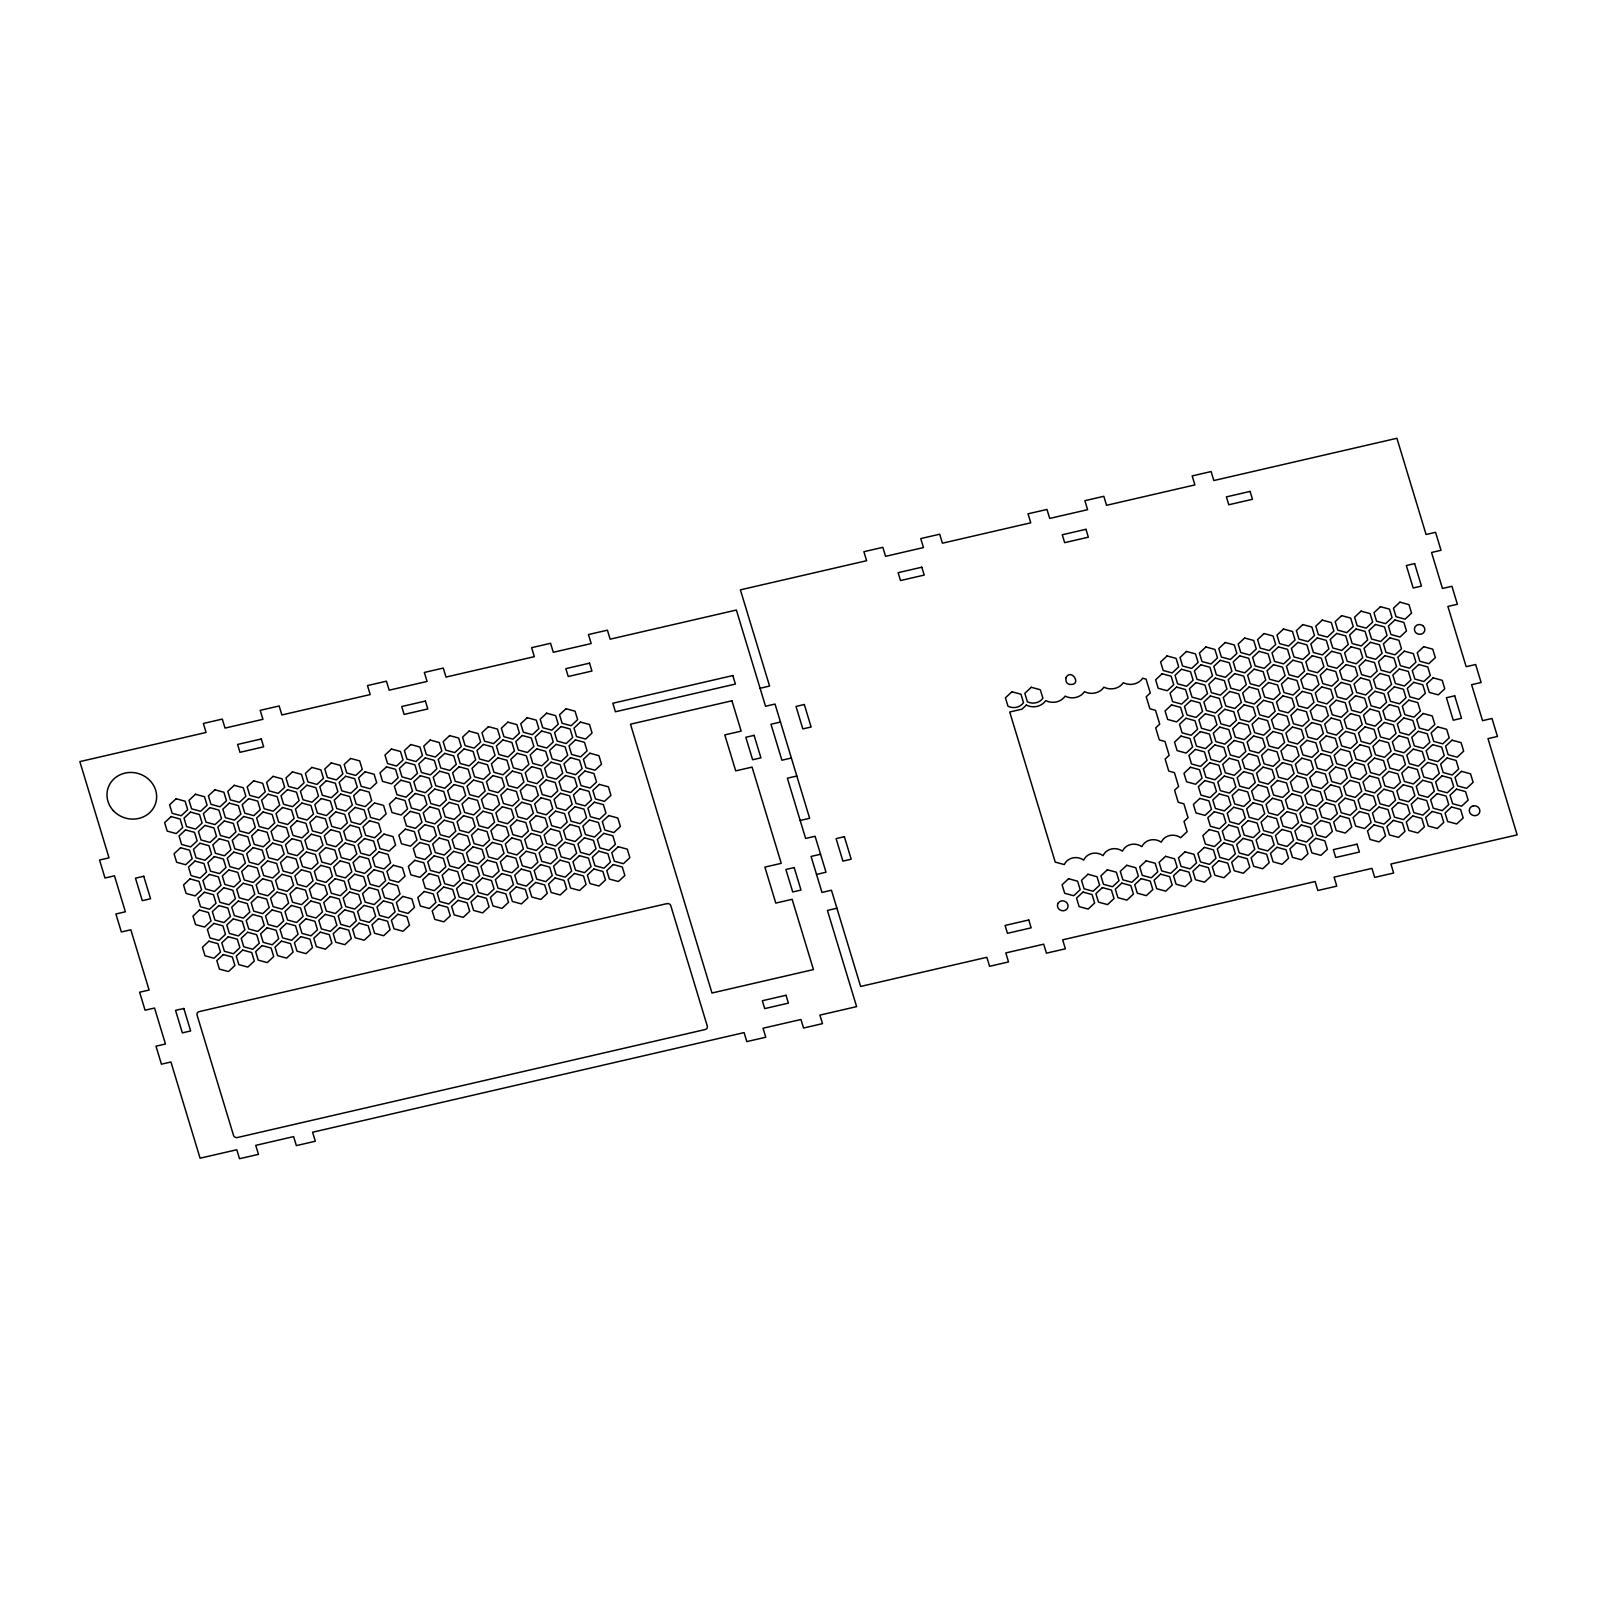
<?xml version="1.0" encoding="UTF-8"?>
<svg xmlns="http://www.w3.org/2000/svg" width="1597" height="1597" viewBox="0 0 1597 1597"><rect width="100%" height="100%" fill="white"/><g stroke="black" fill="none" stroke-linecap="round" stroke-linejoin="round"><path stroke-width="1.5" d="M760.092 688.267L769.574 686.071L740.389 589.852L866.632 560.707L863.897 551.704L882.842 547.332L885.576 556.335L923.465 547.571L920.75 538.588L939.695 534.216L942.43 543.2L1030.764 522.818L1028.029 513.815L1046.973 509.443L1049.708 518.426L1087.597 509.683L1084.882 500.699L1103.826 496.308L1106.561 505.311L1194.895 484.909L1192.161 475.926L1211.105 471.554L1213.84 480.537L1396.916 438.277L1426.081 534.496L1435.563 532.3L1441.013 550.286L1431.551 552.482L1442.45 588.455L1451.933 586.279L1457.382 604.265L1447.9 606.441L1466.166 666.688L1475.648 664.512L1481.098 682.498L1471.616 684.694L1482.535 720.666L1491.997 718.47L1497.447 736.457L1487.985 738.652L1517.15 834.872L1390.927 864.017L1393.642 873.02L1374.698 877.392L1371.963 868.389L1334.074 877.152L1336.789 886.135L1317.844 890.507L1315.13 881.524L1062.664 939.815L1065.379 948.798L1046.434 953.169L1043.699 944.186L1005.811 952.93L1008.525 961.933L989.581 966.305L986.866 957.302L860.623 986.447L831.458 890.228L821.976 892.424L811.076 856.431L820.559 854.255M780.474 722.044L770.992 724.24L781.911 760.212L791.373 758.036M796.823 776.022L787.361 778.198L805.627 838.445L815.089 836.269L826.008 872.241L816.526 874.437M800.177 820.459L809.639 818.283L775.024 704.057L765.542 706.253L736.377 610.034L610.134 639.179L607.419 630.176L588.475 634.548L591.189 643.551L553.301 652.295L550.566 643.292L531.621 647.683L534.336 656.666L446.002 677.068L443.287 668.065L424.343 672.437L427.058 681.44L389.169 690.183L386.434 681.2L367.49 685.572L370.205 694.575L281.87 714.957L279.156 705.974L260.211 710.346L262.926 719.329L225.037 728.092L222.302 719.089L203.358 723.461L206.073 732.464L79.85 761.609L109.015 857.829L99.553 860.024L105.003 878.011L114.465 875.815L125.384 911.787L115.902 913.983L121.352 931.969L130.834 929.793L149.1 990.04L139.618 992.216L145.067 1010.202L154.55 1008.026L165.449 1043.999L155.987 1046.195L161.437 1064.181L170.919 1061.985L200.084 1158.204L236.795 1149.74L239.51 1158.723L258.474 1154.352L255.74 1145.368L293.628 1136.605L296.363 1145.608L315.308 1141.236L312.593 1132.233L744.102 1032.6L746.837 1041.603L765.781 1037.232L763.047 1028.228L800.955 1019.485L803.531 1028.029L822.495 1023.637L819.9 1015.113L856.611 1006.629L827.426 910.41L836.908 908.214M1065.698 678.246L1066.297 682.019A5.31 4.931 16.7 0 0 1069.551 684.394C1082.986 685.832 1071.008 666.907 1065.698 678.246M1058.132 903.223L1057.633 904.421A5.31 4.931 16.7 0 0 1059.09 909.232L1060.208 910.05A5.31 4.931 16.7 0 0 1067.674 907.815A5.31 4.931 16.7 0 0 1064.021 901.047L1062.664 900.848A5.31 4.931 16.7 0 0 1058.132 903.223M176.069 798.76L169.601 804.788L172.177 813.292L181.22 815.748L187.687 809.719L185.112 801.215L176.069 798.76M171.099 816.566L164.631 822.615L167.206 831.119L176.249 833.574L182.717 827.525L180.142 819.041L171.099 816.566M195.473 794.268L189.005 800.317L191.58 808.821L200.623 811.276L207.091 805.227L204.516 796.743L195.473 794.268M190.482 812.094L184.034 818.143L186.609 826.627L195.652 829.103L202.1 823.054L199.525 814.55L190.482 812.094M214.856 789.796L208.389 795.845L210.984 804.329L220.007 806.784L226.475 800.756L223.899 792.252L214.856 789.796M185.512 829.921L179.044 835.95L181.619 844.454L190.662 846.909L197.13 840.88L194.555 832.376L185.512 829.921M209.886 807.623L203.418 813.652L205.993 822.156L215.036 824.611L221.504 818.582L218.929 810.078L209.886 807.623M234.26 785.325L227.792 791.353L230.367 799.857L239.41 802.313L245.878 796.284L243.303 787.78L234.26 785.325M180.541 847.728L174.073 853.776L176.648 862.28L185.691 864.736L192.159 858.687L189.584 850.203L180.541 847.728M204.915 825.429L198.447 831.478L201.022 839.982L210.065 842.437L216.533 836.389L213.958 827.905L204.915 825.429M229.289 803.131L222.821 809.18L225.397 817.684L234.44 820.139L240.907 814.091L238.332 805.607L229.289 803.131M253.663 780.833L247.196 786.882L249.771 795.386L258.814 797.841L265.282 791.793L262.707 783.309L253.663 780.833M199.944 843.256L193.477 849.305L196.052 857.789L205.095 860.264L211.563 854.215L208.987 845.711L199.944 843.256M224.319 820.958L217.851 827.006L220.426 835.491L229.469 837.966L235.937 831.917L233.342 823.413L224.319 820.958M248.673 798.66L242.225 804.708L244.8 813.192L253.843 815.648L260.291 809.619L257.716 801.115L248.673 798.66M273.047 776.362L266.599 782.41L269.174 790.894L278.217 793.35L284.665 787.321L282.09 778.817L273.047 776.362M194.954 861.082L188.506 867.111L191.081 875.615L200.124 878.071L206.572 872.042L203.997 863.538L194.954 861.082M219.328 838.784L212.86 844.813L215.455 853.317L224.478 855.772L230.946 849.744L228.371 841.24L219.328 838.784M243.702 816.486L237.234 822.515L239.81 831.019L248.853 833.474L255.32 827.446L252.745 818.942L243.702 816.486M268.076 794.188L261.609 800.217L264.184 808.721L273.227 811.176L279.695 805.148L277.119 796.643L268.076 794.188M292.451 771.89L285.983 777.919L288.558 786.423L297.601 788.878L304.069 782.849L301.494 774.345L292.451 771.89M189.983 878.889L183.515 884.938L186.09 893.442L195.133 895.897L201.601 889.848L199.026 881.364L189.983 878.889M214.357 856.591L207.889 862.64L210.465 871.144L219.508 873.599L225.976 867.55L223.4 859.066L214.357 856.591M238.732 834.293L232.264 840.341L234.839 848.845L243.882 851.301L250.35 845.252L247.775 836.768L238.732 834.293M263.106 811.995L256.638 818.043L259.213 826.547L268.256 829.003L274.724 822.954L272.149 814.47L263.106 811.995M287.48 789.697L281.012 795.745L283.587 804.249L292.63 806.705L299.098 800.656L296.523 792.172L287.48 789.697M311.854 767.398L305.386 773.447L307.961 781.951L317.005 784.406L323.472 778.358L320.897 769.854L311.854 767.398M209.387 874.417L202.919 880.466L205.494 888.95L214.537 891.425L221.005 885.377L218.43 876.873L209.387 874.417M233.761 852.119L227.293 858.168L229.868 866.652L238.911 869.127L245.379 863.079L242.804 854.575L233.761 852.119M258.135 829.821L251.667 835.87L254.242 844.354L263.285 846.809L269.753 840.781L267.178 832.277L258.135 829.821M282.509 807.523L276.041 813.572L278.617 822.056L287.66 824.511L294.127 818.482L291.552 809.978L282.509 807.523M306.884 785.225L300.416 791.274L302.991 799.758L312.034 802.213L318.502 796.184L315.907 787.68L306.884 785.225M331.238 762.927L324.79 768.956L327.365 777.46L336.408 779.915L342.856 773.886L340.281 765.382L331.238 762.927M204.416 892.244L197.948 898.273L200.523 906.777L209.566 909.232L216.034 903.203L213.459 894.699L204.416 892.244M228.79 869.946L222.322 875.974L224.898 884.478L233.941 886.934L240.408 880.905L237.813 872.401L228.79 869.946M253.144 847.648L246.697 853.676L249.272 862.18L258.315 864.636L264.763 858.607L262.187 850.103L253.144 847.648M277.519 825.35L271.071 831.378L273.646 839.882L282.689 842.338L289.137 836.309L286.562 827.805L277.519 825.35M301.893 803.051L295.425 809.08L298.02 817.584L307.043 820.04L313.511 814.011L310.936 805.507L301.893 803.051M326.267 780.753L319.799 786.782L322.374 795.286L331.417 797.741L337.885 791.713L335.31 783.209L326.267 780.753M350.641 758.455L344.173 764.484L346.749 772.988L355.792 775.443L362.259 769.415L359.684 760.911L350.641 758.455M199.425 910.05L192.977 916.099L195.553 924.603L204.596 927.058L211.044 921.01L208.468 912.526L199.425 910.05M223.8 887.752L217.332 893.801L219.927 902.305L228.95 904.76L235.418 898.712L232.843 890.228L223.8 887.752M248.174 865.454L241.706 871.503L244.281 880.007L253.324 882.462L259.792 876.414L257.217 867.93L248.174 865.454M272.548 843.156L266.08 849.205L268.655 857.709L277.698 860.164L284.166 854.116L281.591 845.631L272.548 843.156M296.922 820.858L290.454 826.907L293.03 835.411L302.073 837.866L308.54 831.817L305.965 823.333L296.922 820.858M321.296 798.56L314.829 804.609L317.404 813.113L326.447 815.568L332.915 809.519L330.339 801.035L321.296 798.56M345.671 776.262L339.203 782.31L341.778 790.814L350.821 793.27L357.289 787.221L354.714 778.717L345.671 776.262M218.829 905.579L212.361 911.627L214.936 920.112L223.979 922.587L230.447 916.538L227.872 908.034L218.829 905.579M243.203 883.281L236.735 889.329L239.31 897.813L248.353 900.289L254.821 894.24L252.246 885.736L243.203 883.281M267.577 860.983L261.11 867.031L263.685 875.515L272.728 877.991L279.196 871.942L276.62 863.438L267.577 860.983M291.952 838.685L285.484 844.733L288.059 853.217L297.102 855.673L303.57 849.644L300.995 841.14L291.952 838.685M316.326 816.386L309.858 822.435L312.433 830.919L321.476 833.374L327.944 827.346L325.369 818.842L316.326 816.386M340.7 794.088L334.232 800.137L336.807 808.621L345.85 811.076L352.318 805.048L349.743 796.544L340.7 794.088M365.074 771.79L358.606 777.819L361.182 786.323L370.225 788.778L376.692 782.75L374.117 774.246L365.074 771.79M391.445 749.033L384.977 755.062L387.552 763.566L396.595 766.021L403.063 759.992L400.488 751.488L391.445 749.033M213.858 923.405L207.39 929.434L209.966 937.938L219.009 940.393L225.476 934.365L222.901 925.861L213.858 923.405M238.232 901.107L231.765 907.136L234.34 915.64L243.383 918.095L249.851 912.067L247.275 903.563L238.232 901.107M262.607 878.809L256.139 884.838L258.714 893.342L267.757 895.797L274.225 889.769L271.65 881.265L262.607 878.809M286.981 856.511L280.513 862.54L283.088 871.044L292.131 873.499L298.599 867.47L296.024 858.966L286.981 856.511M311.355 834.213L304.887 840.242L307.462 848.746L316.505 851.201L322.973 845.172L320.378 836.668L311.355 834.213M335.709 811.915L329.261 817.943L331.837 826.447L340.88 828.903L347.328 822.874L344.752 814.37L335.709 811.915M360.084 789.617L353.636 795.645L356.211 804.149L365.234 806.605L371.702 800.576L369.127 792.072L360.084 789.617M386.474 766.839L380.006 772.888L382.581 781.392L391.624 783.848L398.092 777.799L395.517 769.315L386.474 766.839M410.848 744.541L404.38 750.59L406.956 759.094L415.999 761.549L422.466 755.501L419.891 747.017L410.848 744.541M208.888 941.212L202.42 947.261L204.995 955.765L214.038 958.22L220.506 952.171L217.931 943.687L208.888 941.212M233.262 918.914L226.794 924.962L229.369 933.466L238.412 935.922L244.88 929.873L242.285 921.389L233.262 918.914M257.616 896.616L251.168 902.664L253.743 911.168L262.786 913.624L269.234 907.575L266.659 899.091L257.616 896.616M281.99 874.318L275.542 880.366L278.118 888.87L287.161 891.326L293.608 885.277L291.033 876.793L281.99 874.318M306.364 852.019L299.897 858.068L302.492 866.572L311.515 869.028L317.983 862.979L315.408 854.495L306.364 852.019M330.739 829.721L324.271 835.77L326.846 844.274L335.889 846.729L342.357 840.681L339.782 832.197L330.739 829.721M355.113 807.423L348.645 813.472L351.22 821.976L360.263 824.431L366.731 818.383L364.156 809.899L355.113 807.423M405.858 762.368L399.41 768.417L401.985 776.901L411.028 779.376L417.476 773.327L414.901 764.823L405.858 762.368M430.232 740.07L423.764 746.118L426.359 754.602L435.382 757.058L441.85 751.029L439.275 742.525L430.232 740.07M228.271 936.74L221.803 942.789L224.398 951.273L233.422 953.748L239.889 947.7L237.314 939.196L228.271 936.74M252.645 914.442L246.178 920.491L248.753 928.975L257.796 931.45L264.264 925.402L261.688 916.898L252.645 914.442M277.02 892.144L270.552 898.193L273.127 906.677L282.17 909.152L288.638 903.103L286.063 894.599L277.02 892.144M301.394 869.846L294.926 875.895L297.501 884.379L306.544 886.854L313.012 880.805L310.437 872.301L301.394 869.846M325.768 847.548L319.3 853.597L321.875 862.081L330.918 864.536L337.386 858.507L334.811 850.003L325.768 847.548M350.142 825.25L343.674 831.298L346.25 839.782L355.293 842.238L361.76 836.209L359.185 827.705L350.142 825.25M374.516 802.952L368.049 809L370.624 817.484L379.667 819.94L386.135 813.911L383.559 805.407L374.516 802.952M400.887 780.194L394.419 786.223L396.994 794.727L406.037 797.182L412.505 791.154L409.93 782.65L400.887 780.194M425.261 757.896L418.793 763.925L421.368 772.429L430.411 774.884L436.879 768.856L434.304 760.352L425.261 757.896M449.635 735.598L443.168 741.627L445.743 750.131L454.786 752.586L461.254 746.558L458.678 738.054L449.635 735.598M223.301 954.567L216.833 960.596L219.408 969.1L228.451 971.555L234.919 965.526L232.344 957.022L223.301 954.567M247.675 932.269L241.207 938.297L243.782 946.801L252.825 949.257L259.293 943.228L256.718 934.724L247.675 932.269M272.049 909.971L265.581 915.999L268.156 924.503L277.199 926.959L283.667 920.93L281.092 912.426L272.049 909.971M296.423 887.672L289.955 893.701L292.53 902.205L301.573 904.661L308.041 898.632L305.466 890.128L296.423 887.672M320.797 865.374L314.33 871.403L316.905 879.907L325.948 882.362L332.416 876.334L329.84 867.83L320.797 865.374M345.172 843.076L338.704 849.105L341.279 857.609L350.322 860.064L356.79 854.036L354.215 845.532L345.172 843.076M369.546 820.778L363.078 826.807L365.653 835.311L374.696 837.766L381.164 831.738L378.589 823.234L369.546 820.778M395.916 798.001L389.448 804.05L392.024 812.554L401.067 815.009L407.534 808.96L404.959 800.476L395.916 798.001M420.29 775.703L413.823 781.751L416.398 790.255L425.441 792.711L431.909 786.662L429.333 778.178L420.29 775.703M444.665 753.405L438.197 759.453L440.772 767.957L449.815 770.413L456.283 764.364L453.708 755.88L444.665 753.405M469.039 731.107L462.571 737.155L465.146 745.659L474.189 748.115L480.657 742.066L478.082 733.582L469.039 731.107M242.704 950.075L236.236 956.124L238.811 964.628L247.854 967.083L254.322 961.035L251.747 952.551L242.704 950.075M267.078 927.777L260.61 933.826L263.186 942.33L272.229 944.785L278.696 938.737L276.121 930.253L267.078 927.777M291.452 905.479L284.985 911.528L287.56 920.032L296.603 922.487L303.071 916.438L300.496 907.954L291.452 905.479M315.827 883.181L309.359 889.23L311.934 897.734L320.977 900.189L327.445 894.14L324.85 885.656L315.827 883.181M340.181 860.883L333.733 866.931L336.308 875.435L345.351 877.891L351.799 871.842L349.224 863.358L340.181 860.883M364.555 838.585L358.107 844.633L360.682 853.137L369.705 855.593L376.173 849.544L373.598 841.06L364.555 838.585M415.32 793.529L408.852 799.578L411.427 808.062L420.47 810.537L426.938 804.489L424.363 795.985L415.32 793.529M439.694 771.231L433.226 777.28L435.801 785.764L444.844 788.239L451.312 782.191L448.737 773.687L439.694 771.231M464.048 748.933L457.6 754.982L460.176 763.466L469.219 765.921L475.666 759.893L473.091 751.389L464.048 748.933M488.422 726.635L481.975 732.684L484.55 741.168L493.593 743.623L500.041 737.594L497.466 729.09L488.422 726.635M262.088 945.604L255.64 951.652L258.215 960.136L267.258 962.612L273.706 956.563L271.131 948.059L262.088 945.604M286.462 923.306L280.014 929.354L282.589 937.838L291.632 940.314L298.08 934.265L295.505 925.761L286.462 923.306M310.836 901.007L304.368 907.056L306.963 915.54L315.986 918.015L322.454 911.967L319.879 903.463L310.836 901.007M335.21 878.709L328.742 884.758L331.318 893.242L340.361 895.717L346.828 889.669L344.253 881.165L335.21 878.709M359.585 856.411L353.117 862.46L355.692 870.944L364.735 873.399L371.203 867.371L368.628 858.867L359.585 856.411M383.959 834.113L377.491 840.162L380.066 848.646L389.109 851.101L395.577 845.073L393.002 836.568L383.959 834.113M410.329 811.356L403.881 817.385L406.456 825.889L415.499 828.344L421.947 822.315L419.372 813.811L410.329 811.356M434.703 789.058L428.256 795.086L430.831 803.59L439.854 806.046L446.322 800.017L443.746 791.513L434.703 789.058M459.078 766.76L452.61 772.788L455.185 781.292L464.228 783.748L470.696 777.719L468.121 769.215L459.078 766.76M483.452 744.462L476.984 750.49L479.559 758.994L488.602 761.45L495.07 755.421L492.495 746.917L483.452 744.462M507.826 722.163L501.358 728.192L503.933 736.696L512.976 739.151L519.444 733.123L516.869 724.619L507.826 722.163M281.491 941.132L275.023 947.161L277.599 955.665L286.642 958.12L293.109 952.091L290.534 943.587L281.491 941.132M305.865 918.834L299.398 924.863L301.973 933.367L311.016 935.822L317.484 929.793L314.908 921.289L305.865 918.834M330.24 896.536L323.772 902.565L326.347 911.069L335.39 913.524L341.858 907.495L339.283 898.991L330.24 896.536M354.614 874.238L348.146 880.266L350.721 888.77L359.764 891.226L366.232 885.197L363.657 876.693L354.614 874.238M378.988 851.94L372.52 857.968L375.095 866.472L384.138 868.928L390.606 862.899L388.031 854.395L378.988 851.94M405.359 829.162L398.891 835.211L401.466 843.715L410.509 846.17L416.977 840.122L414.402 831.638L405.359 829.162M429.733 806.864L423.265 812.913L425.84 821.417L434.883 823.872L441.351 817.824L438.776 809.34L429.733 806.864M454.107 784.566L447.639 790.615L450.214 799.119L459.257 801.574L465.725 795.526L463.15 787.042L454.107 784.566M478.481 762.268L472.013 768.317L474.588 776.821L483.631 779.276L490.099 773.227L487.524 764.743L478.481 762.268M502.855 739.97L496.388 746.019L498.963 754.523L508.006 756.978L514.474 750.929L511.898 742.445L502.855 739.97M527.23 717.672L520.762 723.72L523.337 732.225L532.38 734.68L538.848 728.631L536.273 720.147L527.23 717.672M300.895 936.64L294.427 942.689L297.002 951.193L306.045 953.649L312.513 947.6L309.938 939.116L300.895 936.64M325.269 914.342L318.801 920.391L321.376 928.895L330.419 931.35L336.887 925.302L334.312 916.818L325.269 914.342M349.643 892.044L343.175 898.093L345.75 906.597L354.794 909.052L361.261 903.004L358.686 894.52L349.643 892.044M374.017 869.746L367.55 875.795L370.125 884.299L379.168 886.754L385.636 880.706L383.06 872.222L374.017 869.746M424.762 824.691L418.294 830.739L420.869 839.223L429.912 841.699L436.38 835.65L433.805 827.146L424.762 824.691M449.136 802.393L442.668 808.441L445.244 816.925L454.287 819.401L460.754 813.352L458.179 804.848L449.136 802.393M473.51 780.095L467.043 786.143L469.618 794.627L478.661 797.103L485.129 791.054L482.554 782.55L473.51 780.095M497.885 757.796L491.417 763.845L493.992 772.329L503.035 774.785L509.503 768.756L506.928 760.252L497.885 757.796M522.259 735.498L515.791 741.547L518.366 750.031L527.409 752.486L533.877 746.458L531.282 737.954L522.259 735.498M546.613 713.2L540.165 719.249L542.74 727.733L551.783 730.188L558.231 724.16L555.656 715.656L546.613 713.2M320.298 932.169L313.83 938.218L316.406 946.702L325.449 949.177L331.916 943.128L329.321 934.624L320.298 932.169M344.653 909.871L338.205 915.919L340.78 924.403L349.823 926.879L356.271 920.83L353.696 912.326L344.653 909.871M369.027 887.573L362.579 893.621L365.154 902.105L374.177 904.561L380.645 898.532L378.07 890.028L369.027 887.573M393.401 865.275L386.933 871.323L389.508 879.807L398.551 882.263L405.019 876.234L402.444 867.73L393.401 865.275M419.791 842.517L413.324 848.546L415.899 857.05L424.942 859.505L431.41 853.477L428.834 844.973L419.791 842.517M444.166 820.219L437.698 826.248L440.273 834.752L449.316 837.207L455.784 831.179L453.209 822.675L444.166 820.219M468.54 797.921L462.072 803.95L464.647 812.454L473.69 814.909L480.138 808.88L477.563 800.376L468.54 797.921M492.894 775.623L486.446 781.652L489.021 790.156L498.064 792.611L504.512 786.582L501.937 778.078L492.894 775.623M517.268 753.325L510.8 759.354L513.396 767.858L522.419 770.313L528.886 764.284L526.311 755.78L517.268 753.325M541.643 731.027L535.175 737.055L537.75 745.559L546.793 748.015L553.261 741.986L550.686 733.482L541.643 731.027M566.017 708.729L559.549 714.757L562.124 723.261L571.167 725.717L577.635 719.688L575.06 711.184L566.017 708.729M339.682 927.697L333.214 933.726L335.789 942.23L344.832 944.685L351.3 938.657L348.725 930.153L339.682 927.697M364.056 905.399L357.588 911.428L360.163 919.932L369.206 922.387L375.674 916.359L373.099 907.855L364.056 905.399M388.43 883.101L381.962 889.13L384.538 897.634L393.581 900.089L400.049 894.06L397.473 885.556L388.43 883.101M414.801 860.324L408.353 866.373L410.928 874.877L419.971 877.332L426.419 871.283L423.844 862.799L414.801 860.324M439.175 838.026L432.727 844.074L435.302 852.578L444.325 855.034L450.793 848.985L448.218 840.501L439.175 838.026M463.549 815.728L457.081 821.776L459.657 830.28L468.7 832.736L475.167 826.687L472.592 818.203L463.549 815.728M487.923 793.43L481.456 799.478L484.031 807.982L493.074 810.438L499.542 804.389L496.966 795.905L487.923 793.43M512.298 771.131L505.83 777.18L508.405 785.684L517.448 788.139L523.916 782.091L521.341 773.607L512.298 771.131M536.672 748.833L530.204 754.882L532.779 763.386L541.822 765.841L548.29 759.793L545.715 751.309L536.672 748.833M561.046 726.535L554.578 732.584L557.153 741.088L566.196 743.543L572.664 737.495L570.089 728.991L561.046 726.535M359.085 923.206L352.618 929.254L355.193 937.758L364.236 940.214L370.704 934.165L368.128 925.681L359.085 923.206M383.46 900.908L376.992 906.956L379.567 915.46L388.61 917.916L395.078 911.867L392.503 903.383L383.46 900.908M434.204 855.852L427.736 861.901L430.312 870.385L439.355 872.86L445.823 866.812L443.247 858.308L434.204 855.852M458.579 833.554L452.111 839.603L454.686 848.087L463.729 850.562L470.197 844.514L467.622 836.01L458.579 833.554M482.953 811.256L476.485 817.305L479.06 825.789L488.103 828.264L494.571 822.215L491.996 813.711L482.953 811.256M507.327 788.958L500.859 795.007L503.434 803.491L512.477 805.966L518.945 799.917L516.37 791.413L507.327 788.958M531.701 766.66L525.233 772.708L527.808 781.193L536.852 783.648L543.319 777.619L540.744 769.115L531.701 766.66M556.075 744.362L549.608 750.41L552.183 758.894L561.226 761.35L567.694 755.321L565.118 746.817L556.075 744.362M580.45 722.064L573.982 728.092L576.557 736.596L585.6 739.052L592.068 733.023L589.493 724.519L580.45 722.064M378.489 918.734L372.021 924.783L374.596 933.267L383.639 935.742L390.107 929.694L387.532 921.19L378.489 918.734M402.863 896.436L396.395 902.485L398.971 910.969L408.014 913.424L414.461 907.395L411.886 898.891L402.863 896.436M429.234 873.679L422.766 879.707L425.341 888.211L434.384 890.667L440.852 884.638L438.277 876.134L429.234 873.679M453.608 851.381L447.14 857.409L449.715 865.913L458.758 868.369L465.226 862.34L462.651 853.836L453.608 851.381M477.982 829.083L471.514 835.111L474.089 843.615L483.132 846.071L489.6 840.042L487.025 831.538L477.982 829.083M502.356 806.784L495.888 812.813L498.464 821.317L507.507 823.773L513.974 817.744L511.399 809.24L502.356 806.784M526.731 784.486L520.263 790.515L522.838 799.019L531.881 801.474L538.349 795.446L535.754 786.942L526.731 784.486M551.085 762.188L544.637 768.217L547.212 776.721L556.255 779.176L562.703 773.148L560.128 764.644L551.085 762.188M575.459 739.89L569.011 745.919L571.586 754.423L580.629 756.878L587.077 750.85L584.502 742.345L575.459 739.89M397.873 914.263L391.405 920.291L393.98 928.795L403.023 931.251L409.491 925.222L406.916 916.718L397.873 914.263M424.263 891.485L417.795 897.534L420.37 906.038L429.413 908.493L435.881 902.445L433.306 893.961L424.263 891.485M448.637 869.187L442.169 875.236L444.745 883.74L453.788 886.195L460.255 880.147L457.68 871.663L448.637 869.187M473.011 846.889L466.544 852.938L469.119 861.442L478.162 863.897L484.61 857.849L482.034 849.364L473.011 846.889M497.366 824.591L490.918 830.64L493.493 839.144L502.536 841.599L508.984 835.55L506.409 827.066L497.366 824.591M521.74 802.293L515.272 808.342L517.867 816.846L526.89 819.301L533.358 813.252L530.783 804.768L521.74 802.293M546.114 779.995L539.646 786.043L542.221 794.547L551.264 797.003L557.732 790.954L555.157 782.47L546.114 779.995M570.488 757.697L564.02 763.745L566.596 772.249L575.639 774.705L582.107 768.656L579.531 760.172L570.488 757.697M443.647 887.014L437.199 893.062L439.774 901.546L448.797 904.022L455.265 897.973L452.69 889.469L443.647 887.014M468.021 864.716L461.553 870.764L464.128 879.248L473.171 881.724L479.639 875.675L477.064 867.171L468.021 864.716M492.395 842.418L485.927 848.466L488.502 856.95L497.545 859.426L504.013 853.377L501.438 844.873L492.395 842.418M516.769 820.119L510.301 826.168L512.877 834.652L521.92 837.127L528.387 831.079L525.812 822.575L516.769 820.119M541.143 797.821L534.676 803.87L537.251 812.354L546.294 814.809L552.762 808.781L550.186 800.277L541.143 797.821M565.518 775.523L559.05 781.572L561.625 790.056L570.668 792.511L577.136 786.483L574.561 777.979L565.518 775.523M589.892 753.225L583.424 759.274L585.999 767.758L595.042 770.213L601.51 764.184L598.935 755.68L589.892 753.225M438.676 904.84L432.208 910.869L434.783 919.373L443.826 921.828L450.294 915.8L447.719 907.296L438.676 904.84M463.05 882.542L456.582 888.571L459.157 897.075L468.2 899.53L474.668 893.502L472.093 884.998L463.05 882.542M487.424 860.244L480.957 866.273L483.532 874.777L492.575 877.232L499.043 871.203L496.467 862.699L487.424 860.244M511.799 837.946L505.331 843.975L507.906 852.479L516.949 854.934L523.417 848.905L520.842 840.401L511.799 837.946M536.173 815.648L529.705 821.676L532.28 830.18L541.323 832.636L547.791 826.607L545.216 818.103L536.173 815.648M560.547 793.35L554.079 799.378L556.654 807.882L565.697 810.338L572.165 804.309L569.59 795.805L560.547 793.35M584.921 771.052L578.453 777.08L581.029 785.584L590.072 788.04L596.539 782.011L593.964 773.507L584.921 771.052M458.079 900.349L451.612 906.397L454.187 914.901L463.23 917.357L469.698 911.308L467.123 902.824L458.079 900.349M482.454 878.051L475.986 884.099L478.561 892.603L487.604 895.059L494.072 889.01L491.497 880.526L482.454 878.051M506.828 855.752L500.36 861.801L502.935 870.305L511.978 872.76L518.446 866.712L515.871 858.228L506.828 855.752M531.202 833.454L524.734 839.503L527.309 848.007L536.352 850.462L542.82 844.414L540.225 835.93L531.202 833.454M555.556 811.156L549.108 817.205L551.684 825.709L560.727 828.164L567.175 822.116L564.599 813.632L555.556 811.156M579.931 788.858L573.483 794.907L576.058 803.411L585.101 805.866L591.549 799.818L588.974 791.333L579.931 788.858M477.483 895.877L471.015 901.926L473.59 910.41L482.633 912.885L489.081 906.836L486.506 898.332L477.483 895.877M501.837 873.579L495.389 879.628L497.965 888.112L507.008 890.587L513.455 884.538L510.88 876.034L501.837 873.579M526.212 851.281L519.744 857.329L522.339 865.814L531.362 868.289L537.83 862.24L535.255 853.736L526.212 851.281M550.586 828.983L544.118 835.031L546.693 843.515L555.736 845.991L562.204 839.942L559.629 831.438L550.586 828.983M574.96 806.685L568.492 812.733L571.067 821.217L580.11 823.673L586.578 817.644L584.003 809.14L574.96 806.685M599.334 784.387L592.866 790.435L595.441 798.919L604.484 801.375L610.952 795.346L608.377 786.842L599.334 784.387M496.867 891.405L490.399 897.434L492.974 905.938L502.017 908.394L508.485 902.365L505.91 893.861L496.867 891.405M521.241 869.107L514.773 875.136L517.348 883.64L526.391 886.095L532.859 880.067L530.284 871.563L521.241 869.107M545.615 846.809L539.147 852.838L541.722 861.342L550.765 863.797L557.233 857.769L554.658 849.265L545.615 846.809M569.989 824.511L563.521 830.54L566.097 839.044L575.14 841.499L581.607 835.471L579.032 826.967L569.989 824.511M594.363 802.213L587.896 808.242L590.471 816.746L599.514 819.201L605.982 813.172L603.406 804.668L594.363 802.213M516.27 886.914L509.802 892.963L512.377 901.467L521.42 903.922L527.888 897.873L525.313 889.389L516.27 886.914M540.644 864.616L534.177 870.664L536.752 879.168L545.795 881.624L552.263 875.575L549.687 867.091L540.644 864.616M565.019 842.318L558.551 848.366L561.126 856.87L570.169 859.326L576.637 853.277L574.062 844.793L565.019 842.318M589.393 820.02L582.925 826.068L585.5 834.572L594.543 837.028L601.011 830.979L598.436 822.495L589.393 820.02M535.674 882.442L529.206 888.491L531.781 896.975L540.824 899.45L547.292 893.402L544.697 884.898L535.674 882.442M560.028 860.144L553.58 866.193L556.155 874.677L565.198 877.152L571.646 871.104L569.071 862.6L560.028 860.144M584.402 837.846L577.954 843.895L580.529 852.379L589.572 854.854L596.02 848.806L593.445 840.301L584.402 837.846M608.776 815.548L602.309 821.597L604.904 830.081L613.927 832.536L620.395 826.507L617.819 818.003L608.776 815.548M555.057 877.971L548.589 883.999L551.165 892.503L560.208 894.959L566.675 888.93L564.1 880.426L555.057 877.971M579.432 855.673L572.964 861.701L575.539 870.205L584.582 872.661L591.05 866.632L588.475 858.128L579.432 855.673M603.806 833.374L597.338 839.403L599.913 847.907L608.956 850.363L615.424 844.334L612.849 835.83L603.806 833.374M574.461 873.479L567.993 879.528L570.568 888.032L579.611 890.487L586.079 884.439L583.504 875.955L574.461 873.479M598.835 851.181L592.367 857.23L594.942 865.734L603.985 868.189L610.453 862.14L607.878 853.656L598.835 851.181M593.864 869.008L587.397 875.056L589.972 883.54L599.015 886.016L605.483 879.967L602.907 871.463L593.864 869.008M618.239 846.709L611.771 852.758L614.346 861.242L623.389 863.698L629.857 857.669L627.262 849.165L618.239 846.709M613.248 864.536L606.78 870.565L609.375 879.069L618.398 881.524L624.866 875.495L622.291 866.991L613.248 864.536M1011.899 691.761L1005.431 697.809L1008.006 706.293A12.397 11.498 16.7 0 0 1023.517 702.72L1020.942 694.216L1011.899 691.761M1031.283 687.289L1024.835 693.318L1027.41 701.822A12.397 11.498 16.7 0 0 1042.901 698.248L1040.326 689.744L1031.283 687.289M1026.312 705.095L1022 709.148L1009.723 711.983L1055.238 862.101L1064.281 864.576A13.055 12.097 16.7 0 1 1083.684 860.084A13.055 12.097 16.7 0 1 1103.068 855.613A13.055 12.097 16.7 0 1 1122.471 851.141A13.055 12.097 16.7 0 1 1141.875 846.65A13.055 12.097 16.7 0 1 1161.259 842.178A13.055 12.097 16.7 0 1 1180.662 837.706L1187.13 831.658L1184.016 821.397L1188.068 817.624L1183.876 803.81L1178.227 802.273L1174.574 790.236L1178.606 786.463L1174.434 772.649L1168.764 771.091L1165.131 759.074L1169.164 755.301L1164.972 741.487L1159.322 739.93L1155.669 727.913L1159.721 724.14L1155.529 710.326L1149.88 708.769L1146.227 696.751L1150.279 692.978L1146.087 679.144L1142.693 678.226A15.211 14.094 16.7 0 1 1123.31 682.717A15.211 14.094 16.7 0 1 1103.906 687.189A15.211 14.094 16.7 0 1 1084.503 691.661A15.211 14.094 16.7 0 1 1065.119 696.152A15.211 14.094 16.7 0 1 1045.716 700.624A15.211 14.094 16.7 0 1 1026.312 705.095M1167.068 655.928L1160.6 661.976L1163.175 670.48L1172.218 672.936L1178.686 666.887L1176.111 658.403L1167.068 655.928M1162.097 673.754L1155.629 679.803L1158.204 688.287L1167.247 690.742L1173.715 684.714L1171.14 676.21L1162.097 673.754M1186.471 651.456L1180.003 657.505L1182.579 665.989L1191.622 668.444L1198.089 662.416L1195.514 653.912L1186.471 651.456M1181.501 669.283L1175.033 675.311L1177.608 683.815L1186.651 686.271L1193.119 680.242L1190.544 671.738L1181.501 669.283M1205.875 646.985L1199.407 653.013L1201.982 661.517L1211.025 663.973L1217.493 657.944L1214.898 649.44L1205.875 646.985M1176.51 687.089L1170.062 693.138L1172.637 701.642L1181.68 704.097L1188.128 698.049L1185.553 689.565L1176.51 687.089M1200.884 664.791L1194.416 670.84L1197.011 679.344L1206.034 681.799L1212.502 675.751L1209.927 667.267L1200.884 664.791M1225.258 642.493L1218.79 648.542L1221.366 657.046L1230.409 659.501L1236.877 653.452L1234.301 644.948L1225.258 642.493M1171.539 704.916L1165.071 710.964L1167.647 719.448L1176.69 721.904L1183.157 715.875L1180.582 707.371L1171.539 704.916M1195.913 682.618L1189.446 688.666L1192.021 697.15L1201.064 699.606L1207.532 693.577L1204.956 685.073L1195.913 682.618M1220.288 660.32L1213.82 666.368L1216.395 674.852L1225.438 677.308L1231.906 671.279L1229.331 662.775L1220.288 660.32M1244.662 638.021L1238.194 644.05L1240.769 652.554L1249.812 655.01L1256.28 648.981L1253.705 640.477L1244.662 638.021M1190.943 700.444L1184.475 706.473L1187.05 714.977L1196.093 717.432L1202.561 711.404L1199.986 702.9L1190.943 700.444M1215.317 678.146L1208.849 684.175L1211.424 692.679L1220.467 695.134L1226.935 689.106L1224.36 680.601L1215.317 678.146M1239.691 655.848L1233.223 661.877L1235.799 670.381L1244.842 672.836L1251.309 666.807L1248.734 658.303L1239.691 655.848M1264.065 633.55L1257.598 639.579L1260.173 648.083L1269.216 650.538L1275.684 644.509L1273.108 636.005L1264.065 633.55M1185.972 718.251L1179.504 724.299L1182.079 732.803L1191.122 735.259L1197.59 729.21L1195.015 720.726L1185.972 718.251M1210.346 695.953L1203.878 702.001L1206.454 710.505L1215.497 712.961L1221.965 706.912L1219.369 698.428L1210.346 695.953M1234.701 673.655L1228.253 679.703L1230.828 688.207L1239.871 690.663L1246.319 684.614L1243.744 676.13L1234.701 673.655M1259.075 651.356L1252.627 657.405L1255.202 665.909L1264.245 668.364L1270.693 662.316L1268.118 653.812L1259.075 651.356M1283.449 629.058L1276.981 635.107L1279.576 643.611L1288.599 646.066L1295.067 640.018L1292.492 631.514L1283.449 629.058M1180.982 736.077L1174.534 742.126L1177.109 750.61L1186.152 753.085L1192.6 747.037L1190.025 738.533L1180.982 736.077M1205.356 713.779L1198.888 719.828L1201.483 728.312L1210.506 730.767L1216.974 724.739L1214.399 716.235L1205.356 713.779M1229.73 691.481L1223.262 697.53L1225.837 706.014L1234.88 708.469L1241.348 702.44L1238.773 693.936L1229.73 691.481M1254.104 669.183L1247.636 675.232L1250.211 683.716L1259.254 686.171L1265.722 680.142L1263.147 671.638L1254.104 669.183M1278.478 646.885L1272.011 652.913L1274.586 661.418L1283.629 663.873L1290.097 657.844L1287.521 649.34L1278.478 646.885M1302.853 624.587L1296.385 630.615L1298.96 639.119L1308.003 641.575L1314.471 635.546L1311.896 627.042L1302.853 624.587M1200.385 731.606L1193.917 737.634L1196.492 746.138L1205.535 748.594L1212.003 742.565L1209.428 734.061L1200.385 731.606M1224.759 709.308L1218.291 715.336L1220.867 723.84L1229.91 726.296L1236.377 720.267L1233.802 711.763L1224.759 709.308M1249.133 687.009L1242.666 693.038L1245.241 701.542L1254.284 703.998L1260.752 697.969L1258.176 689.465L1249.133 687.009M1273.508 664.711L1267.04 670.74L1269.615 679.244L1278.658 681.699L1285.126 675.671L1282.551 667.167L1273.508 664.711M1297.882 642.413L1291.414 648.442L1293.989 656.946L1303.032 659.401L1309.5 653.373L1306.925 644.869L1297.882 642.413M1322.256 620.115L1315.788 626.144L1318.363 634.648L1327.406 637.103L1333.874 631.055L1331.299 622.57L1322.256 620.115M1195.414 749.412L1188.947 755.461L1191.522 763.965L1200.565 766.42L1207.033 760.372L1204.457 751.888L1195.414 749.412M1219.789 727.114L1213.321 733.163L1215.896 741.667L1224.939 744.122L1231.407 738.074L1228.832 729.589L1219.789 727.114M1244.163 704.816L1237.695 710.865L1240.27 719.369L1249.313 721.824L1255.781 715.775L1253.206 707.291L1244.163 704.816M1268.537 682.518L1262.069 688.567L1264.644 697.071L1273.687 699.526L1280.155 693.477L1277.58 684.973L1268.537 682.518M1292.911 660.22L1286.443 666.268L1289.019 674.772L1298.062 677.228L1304.529 671.179L1301.934 662.675L1292.911 660.22M1317.265 637.922L1310.818 643.97L1313.393 652.474L1322.436 654.93L1328.884 648.881L1326.309 640.377L1317.265 637.922M1341.64 615.624L1335.172 621.672L1337.767 630.156L1346.79 632.632L1353.258 626.583L1350.683 618.079L1341.64 615.624M1068.573 878.729L1062.105 884.778L1064.68 893.262L1073.723 895.737L1080.191 889.689L1077.616 881.185L1068.573 878.729M1190.444 767.239L1183.976 773.287L1186.551 781.771L1195.594 784.247L1202.062 778.198L1199.487 769.694L1190.444 767.239M1214.818 744.941L1208.35 750.989L1210.925 759.473L1219.968 761.949L1226.436 755.9L1223.841 747.396L1214.818 744.941M1239.172 722.643L1232.724 728.691L1235.299 737.175L1244.342 739.631L1250.79 733.602L1248.215 725.098L1239.172 722.643M1263.546 700.344L1257.099 706.393L1259.674 714.877L1268.717 717.332L1275.165 711.304L1272.589 702.8L1263.546 700.344M1287.921 678.046L1281.453 684.075L1284.048 692.579L1293.071 695.034L1299.539 689.006L1296.964 680.502L1287.921 678.046M1312.295 655.748L1305.827 661.777L1308.402 670.281L1317.445 672.736L1323.913 666.708L1321.338 658.204L1312.295 655.748M1336.669 633.45L1330.201 639.479L1332.776 647.983L1341.819 650.438L1348.287 644.409L1345.712 635.905L1336.669 633.45M1361.043 611.152L1354.575 617.181L1357.151 625.685L1366.194 628.14L1372.661 622.111L1370.086 613.607L1361.043 611.152M1087.976 874.258L1081.508 880.286L1084.084 888.79L1093.127 891.246L1099.594 885.217L1097.019 876.713L1087.976 874.258M1209.827 762.767L1203.359 768.796L1205.955 777.3L1214.978 779.755L1221.445 773.727L1218.87 765.223L1209.827 762.767M1234.202 740.469L1227.734 746.498L1230.309 755.002L1239.352 757.457L1245.82 751.428L1243.245 742.924L1234.202 740.469M1258.576 718.171L1252.108 724.2L1254.683 732.704L1263.726 735.159L1270.194 729.13L1267.619 720.626L1258.576 718.171M1282.95 695.873L1276.482 701.901L1279.057 710.405L1288.1 712.861L1294.568 706.832L1291.993 698.328L1282.95 695.873M1307.324 673.575L1300.856 679.603L1303.431 688.107L1312.474 690.563L1318.942 684.534L1316.367 676.03L1307.324 673.575M1331.698 651.277L1325.231 657.305L1327.806 665.809L1336.849 668.265L1343.317 662.236L1340.741 653.732L1331.698 651.277M1356.073 628.978L1349.605 635.007L1352.18 643.511L1361.223 645.967L1367.691 639.918L1365.116 631.434L1356.073 628.978M1380.447 606.68L1373.979 612.709L1376.554 621.213L1385.597 623.668L1392.065 617.62L1389.49 609.136L1380.447 606.68M1083.006 892.084L1076.538 898.113L1079.113 906.617L1088.156 909.072L1094.624 903.024L1092.029 894.54L1083.006 892.084M1107.36 869.786L1100.912 875.815L1103.487 884.319L1112.53 886.774L1118.978 880.726L1116.403 872.241L1107.36 869.786M1204.857 780.574L1198.389 786.622L1200.964 795.126L1210.007 797.582L1216.475 791.533L1213.9 783.049L1204.857 780.574M1229.231 758.276L1222.763 764.324L1225.338 772.828L1234.381 775.284L1240.849 769.235L1238.274 760.751L1229.231 758.276M1253.605 735.977L1247.137 742.026L1249.712 750.53L1258.755 752.986L1265.223 746.937L1262.648 738.453L1253.605 735.977M1277.979 713.679L1271.511 719.728L1274.087 728.232L1283.13 730.687L1289.597 724.639L1287.022 716.155L1277.979 713.679M1302.353 691.381L1295.886 697.43L1298.461 705.934L1307.504 708.389L1313.972 702.341L1311.397 693.837L1302.353 691.381M1326.728 669.083L1320.26 675.132L1322.835 683.636L1331.878 686.091L1338.346 680.043L1335.771 671.538L1326.728 669.083M1351.102 646.785L1344.634 652.834L1347.209 661.338L1356.252 663.793L1362.72 657.744L1360.125 649.24L1351.102 646.785M1375.456 624.487L1369.008 630.536L1371.583 639.02L1380.626 641.495L1387.074 635.446L1384.499 626.942L1375.456 624.487M1399.93 602.169L1393.462 608.217L1396.038 616.702L1405.081 619.177L1411.548 613.128L1408.973 604.624L1399.93 602.169M1102.389 887.593L1095.921 893.641L1098.496 902.125L1107.539 904.601L1114.007 898.552L1111.432 890.048L1102.389 887.593M1126.763 865.295L1120.296 871.343L1122.871 879.827L1131.914 882.303L1138.382 876.254L1135.806 867.75L1126.763 865.295M1199.886 798.4L1193.418 804.449L1195.993 812.933L1205.036 815.408L1211.504 809.36L1208.929 800.856L1199.886 798.4M1224.26 776.102L1217.792 782.151L1220.368 790.635L1229.411 793.11L1235.878 787.061L1233.303 778.557L1224.26 776.102M1248.634 753.804L1242.167 759.853L1244.742 768.337L1253.785 770.792L1260.253 764.763L1257.677 756.259L1248.634 753.804M1273.009 731.506L1266.541 737.554L1269.116 746.039L1278.159 748.494L1284.627 742.465L1282.052 733.961L1273.009 731.506M1297.383 709.208L1290.915 715.256L1293.49 723.74L1302.533 726.196L1309.001 720.167L1306.406 711.663L1297.383 709.208M1321.737 686.91L1315.289 692.938L1317.864 701.442L1326.907 703.898L1333.355 697.869L1330.78 689.365L1321.737 686.91M1346.111 664.612L1339.643 670.64L1342.239 679.144L1351.262 681.6L1357.729 675.571L1355.154 667.067L1346.111 664.612M1370.486 642.313L1364.018 648.342L1366.593 656.846L1375.636 659.301L1382.104 653.273L1379.529 644.769L1370.486 642.313M1394.86 620.015L1388.392 626.044L1390.967 634.548L1400.01 637.003L1406.478 630.975L1403.903 622.471L1394.86 620.015M1121.793 883.121L1115.325 889.15L1117.9 897.654L1126.943 900.109L1133.411 894.08L1130.836 885.576L1121.793 883.121M1146.167 860.823L1139.699 866.852L1142.274 875.356L1151.317 877.811L1157.785 871.782L1155.21 863.278L1146.167 860.823M1219.29 793.929L1212.822 799.957L1215.397 808.461L1224.44 810.917L1230.908 804.888L1228.313 796.384L1219.29 793.929M1243.644 771.63L1237.196 777.659L1239.771 786.163L1248.814 788.619L1255.262 782.59L1252.687 774.086L1243.644 771.63M1268.018 749.332L1261.57 755.361L1264.145 763.865L1273.188 766.32L1279.636 760.292L1277.061 751.788L1268.018 749.332M1292.392 727.034L1285.924 733.063L1288.519 741.567L1297.543 744.022L1304.01 737.994L1301.435 729.49L1292.392 727.034M1316.766 704.736L1310.299 710.765L1312.874 719.269L1321.917 721.724L1328.385 715.696L1325.809 707.192L1316.766 704.736M1341.141 682.438L1334.673 688.467L1337.248 696.971L1346.291 699.426L1352.759 693.397L1350.184 684.893L1341.141 682.438M1365.515 660.14L1359.047 666.169L1361.622 674.673L1370.665 677.128L1377.133 671.099L1374.558 662.595L1365.515 660.14M1389.889 637.842L1383.421 643.87L1385.996 652.375L1395.039 654.83L1401.507 648.781L1398.932 640.297L1389.889 637.842M1141.196 878.629L1134.728 884.678L1137.304 893.182L1146.347 895.638L1152.814 889.589L1150.239 881.105L1141.196 878.629M1165.57 856.331L1159.103 862.38L1161.678 870.884L1170.721 873.339L1177.189 867.291L1174.593 858.807L1165.57 856.331M1214.299 811.735L1207.831 817.784L1210.426 826.288L1219.449 828.743L1225.917 822.695L1223.342 814.21L1214.299 811.735M1238.673 789.437L1232.205 795.486L1234.78 803.99L1243.823 806.445L1250.291 800.396L1247.716 791.912L1238.673 789.437M1263.047 767.139L1256.579 773.188L1259.155 781.692L1268.198 784.147L1274.666 778.098L1272.09 769.614L1263.047 767.139M1287.422 744.841L1280.954 750.889L1283.529 759.393L1292.572 761.849L1299.04 755.8L1296.465 747.316L1287.422 744.841M1311.796 722.543L1305.328 728.591L1307.903 737.095L1316.946 739.551L1323.414 733.502L1320.839 725.018L1311.796 722.543M1336.17 700.245L1329.702 706.293L1332.277 714.797L1341.32 717.253L1347.788 711.204L1345.213 702.7L1336.17 700.245M1360.544 677.946L1354.076 683.995L1356.652 692.499L1365.695 694.955L1372.162 688.906L1369.587 680.402L1360.544 677.946M1384.918 655.648L1378.451 661.697L1381.026 670.201L1390.069 672.656L1396.537 666.608L1393.961 658.104L1384.918 655.648M1160.58 874.158L1154.112 880.207L1156.707 888.691L1165.73 891.166L1172.198 885.117L1169.623 876.613L1160.58 874.158M1184.954 851.86L1178.486 857.908L1181.061 866.392L1190.104 868.868L1196.572 862.819L1193.997 854.315L1184.954 851.86M1209.328 829.562L1202.86 835.61L1205.436 844.094L1214.479 846.57L1220.946 840.521L1218.371 832.017L1209.328 829.562M1233.702 807.264L1227.235 813.312L1229.81 821.796L1238.853 824.272L1245.321 818.223L1242.745 809.719L1233.702 807.264M1258.077 784.965L1251.609 791.014L1254.184 799.498L1263.227 801.973L1269.695 795.925L1267.12 787.421L1258.077 784.965M1282.451 762.667L1275.983 768.716L1278.558 777.2L1287.601 779.655L1294.069 773.627L1291.494 765.123L1282.451 762.667M1306.825 740.369L1300.357 746.418L1302.932 754.902L1311.975 757.357L1318.443 751.329L1315.868 742.825L1306.825 740.369M1331.199 718.071L1324.731 724.12L1327.307 732.604L1336.35 735.059L1342.817 729.03L1340.242 720.526L1331.199 718.071M1355.574 695.773L1349.106 701.802L1351.681 710.306L1360.724 712.761L1367.192 706.732L1364.617 698.228L1355.574 695.773M1379.928 673.475L1373.48 679.504L1376.055 688.008L1385.098 690.463L1391.546 684.434L1388.971 675.93L1379.928 673.475M1404.302 651.177L1397.854 657.205L1400.429 665.709L1409.472 668.165L1415.92 662.136L1413.345 653.632L1404.302 651.177M1179.983 869.686L1173.516 875.715L1176.091 884.219L1185.134 886.674L1191.602 880.646L1189.026 872.142L1179.983 869.686M1204.358 847.388L1197.89 853.417L1200.465 861.921L1209.508 864.376L1215.976 858.348L1213.401 849.844L1204.358 847.388M1228.732 825.09L1222.264 831.119L1224.839 839.623L1233.882 842.078L1240.35 836.049L1237.775 827.545L1228.732 825.09M1253.106 802.792L1246.638 808.821L1249.213 817.325L1258.256 819.78L1264.724 813.751L1262.149 805.247L1253.106 802.792M1277.48 780.494L1271.012 786.523L1273.588 795.027L1282.631 797.482L1289.098 791.453L1286.523 782.949L1277.48 780.494M1301.854 758.196L1295.387 764.224L1297.962 772.728L1307.005 775.184L1313.473 769.155L1310.877 760.651L1301.854 758.196M1326.209 735.898L1319.761 741.926L1322.336 750.43L1331.379 752.886L1337.827 746.857L1335.252 738.353L1326.209 735.898M1350.583 713.599L1344.135 719.628L1346.71 728.132L1355.733 730.588L1362.201 724.559L1359.626 716.055L1350.583 713.599M1374.957 691.301L1368.489 697.33L1371.064 705.834L1380.107 708.289L1386.575 702.261L1384 693.757L1374.957 691.301M1399.331 669.003L1392.863 675.032L1395.439 683.536L1404.482 685.991L1410.949 679.943L1408.374 671.459L1399.331 669.003M1423.706 646.705L1417.238 652.734L1419.813 661.238L1428.856 663.693L1435.324 657.645L1432.749 649.161L1423.706 646.705M1199.387 865.195L1192.919 871.243L1195.494 879.747L1204.537 882.203L1211.005 876.154L1208.43 867.67L1199.387 865.195M1223.761 842.897L1217.293 848.945L1219.868 857.449L1228.911 859.905L1235.379 853.856L1232.804 845.372L1223.761 842.897M1248.115 820.598L1241.668 826.647L1244.243 835.151L1253.286 837.607L1259.734 831.558L1257.158 823.074L1248.115 820.598M1272.49 798.3L1266.042 804.349L1268.617 812.853L1277.66 815.308L1284.108 809.26L1281.533 800.776L1272.49 798.3M1296.864 776.002L1290.396 782.051L1292.991 790.555L1302.014 793.01L1308.482 786.962L1305.907 778.478L1296.864 776.002M1321.238 753.704L1314.77 759.753L1317.345 768.257L1326.388 770.712L1332.856 764.664L1330.281 756.18L1321.238 753.704M1345.612 731.406L1339.144 737.455L1341.72 745.959L1350.763 748.414L1357.23 742.365L1354.655 733.881L1345.612 731.406M1369.986 709.108L1363.519 715.157L1366.094 723.661L1375.137 726.116L1381.605 720.067L1379.029 711.563L1369.986 709.108M1394.361 686.81L1387.893 692.858L1390.468 701.362L1399.511 703.818L1405.979 697.769L1403.404 689.265L1394.361 686.81M1418.735 664.512L1412.267 670.56L1414.842 679.044L1423.885 681.52L1430.353 675.471L1427.778 666.967L1418.735 664.512M1218.771 860.723L1212.323 866.772L1214.898 875.256L1223.921 877.731L1230.389 871.683L1227.814 863.178L1218.771 860.723M1243.145 838.425L1236.677 844.474L1239.252 852.958L1248.295 855.433L1254.763 849.384L1252.188 840.88L1243.145 838.425M1267.519 816.127L1261.051 822.176L1263.626 830.66L1272.669 833.135L1279.137 827.086L1276.562 818.582L1267.519 816.127M1291.893 793.829L1285.425 799.877L1288 808.361L1297.043 810.837L1303.511 804.788L1300.936 796.284L1291.893 793.829M1316.267 771.531L1309.8 777.579L1312.375 786.063L1321.418 788.519L1327.886 782.49L1325.31 773.986L1316.267 771.531M1340.642 749.233L1334.174 755.281L1336.749 763.765L1345.792 766.221L1352.26 760.192L1349.685 751.688L1340.642 749.233M1365.016 726.934L1358.548 732.963L1361.123 741.467L1370.166 743.923L1376.634 737.894L1374.059 729.39L1365.016 726.934M1389.39 704.636L1382.922 710.665L1385.497 719.169L1394.54 721.624L1401.008 715.596L1398.433 707.092L1389.39 704.636M1413.764 682.338L1407.296 688.367L1409.872 696.871L1418.915 699.326L1425.382 693.298L1422.807 684.794L1413.764 682.338M1238.174 856.252L1231.706 862.28L1234.281 870.784L1243.324 873.24L1249.792 867.211L1247.217 858.707L1238.174 856.252M1262.548 833.953L1256.08 839.982L1258.656 848.486L1267.699 850.941L1274.166 844.913L1271.591 836.409L1262.548 833.953M1286.922 811.655L1280.455 817.684L1283.03 826.188L1292.073 828.643L1298.541 822.615L1295.966 814.111L1286.922 811.655M1311.297 789.357L1304.829 795.386L1307.404 803.89L1316.447 806.345L1322.915 800.317L1320.34 791.813L1311.297 789.357M1335.671 767.059L1329.203 773.088L1331.778 781.592L1340.821 784.047L1347.289 778.018L1344.714 769.514L1335.671 767.059M1360.045 744.761L1353.577 750.79L1356.152 759.294L1365.195 761.749L1371.663 755.72L1369.088 747.216L1360.045 744.761M1384.419 722.463L1377.951 728.492L1380.527 736.996L1389.57 739.451L1396.018 733.422L1393.442 724.918L1384.419 722.463M1408.774 700.165L1402.326 706.193L1404.901 714.697L1413.944 717.153L1420.392 711.124L1417.817 702.62L1408.774 700.165M1433.148 677.867L1426.68 683.895L1429.275 692.399L1438.298 694.855L1444.766 688.806L1442.191 680.322L1433.148 677.867M1257.578 851.76L1251.11 857.809L1253.685 866.313L1262.728 868.768L1269.196 862.719L1266.621 854.235L1257.578 851.76M1281.952 829.462L1275.484 835.51L1278.059 844.015L1287.102 846.47L1293.57 840.421L1290.995 831.937L1281.952 829.462M1306.326 807.164L1299.858 813.212L1302.433 821.716L1311.476 824.172L1317.944 818.123L1315.349 809.639L1306.326 807.164M1330.68 784.866L1324.232 790.914L1326.808 799.418L1335.851 801.874L1342.298 795.825L1339.723 787.341L1330.68 784.866M1355.054 762.567L1348.607 768.616L1351.182 777.12L1360.205 779.576L1366.673 773.527L1364.098 765.043L1355.054 762.567M1379.429 740.269L1372.961 746.318L1375.536 754.822L1384.579 757.277L1391.047 751.229L1388.472 742.725L1379.429 740.269M1403.803 717.971L1397.335 724.02L1399.91 732.524L1408.953 734.979L1415.421 728.931L1412.846 720.427L1403.803 717.971M1276.961 847.288L1270.513 853.337L1273.088 861.821L1282.131 864.296L1288.579 858.248L1286.004 849.744L1276.961 847.288M1301.335 824.99L1294.868 831.039L1297.463 839.523L1306.486 841.998L1312.954 835.95L1310.378 827.446L1301.335 824.99M1325.71 802.692L1319.242 808.741L1321.817 817.225L1330.86 819.68L1337.328 813.652L1334.753 805.148L1325.71 802.692M1350.084 780.394L1343.616 786.443L1346.191 794.927L1355.234 797.382L1361.702 791.353L1359.127 782.849L1350.084 780.394M1374.458 758.096L1367.99 764.145L1370.565 772.629L1379.608 775.084L1386.076 769.055L1383.501 760.551L1374.458 758.096M1398.832 735.798L1392.364 741.826L1394.94 750.33L1403.983 752.786L1410.45 746.757L1407.875 738.253L1398.832 735.798M1423.206 713.5L1416.739 719.528L1419.314 728.032L1428.357 730.488L1434.825 724.459L1432.249 715.955L1423.206 713.5M1296.365 842.817L1289.897 848.845L1292.472 857.349L1301.515 859.805L1307.983 853.776L1305.408 845.272L1296.365 842.817M1320.739 820.519L1314.271 826.547L1316.846 835.051L1325.889 837.507L1332.357 831.478L1329.782 822.974L1320.739 820.519M1345.113 798.221L1338.645 804.249L1341.22 812.753L1350.264 815.209L1356.731 809.18L1354.156 800.676L1345.113 798.221M1369.487 775.922L1363.02 781.951L1365.595 790.455L1374.638 792.91L1381.106 786.882L1378.53 778.378L1369.487 775.922M1393.862 753.624L1387.394 759.653L1389.969 768.157L1399.012 770.612L1405.48 764.584L1402.905 756.08L1393.862 753.624M1418.236 731.326L1411.768 737.355L1414.343 745.859L1423.386 748.314L1429.854 742.286L1427.279 733.782L1418.236 731.326M1315.768 838.325L1309.3 844.374L1311.876 852.878L1320.919 855.333L1327.386 849.285L1324.811 840.801L1315.768 838.325M1340.143 816.027L1333.675 822.076L1336.25 830.58L1345.293 833.035L1351.761 826.986L1349.186 818.502L1340.143 816.027M1364.517 793.729L1358.049 799.778L1360.624 808.282L1369.667 810.737L1376.135 804.688L1373.56 796.204L1364.517 793.729M1388.891 771.431L1382.423 777.479L1384.998 785.984L1394.041 788.439L1400.489 782.39L1397.914 773.906L1388.891 771.431M1413.245 749.133L1406.797 755.181L1409.372 763.685L1418.415 766.141L1424.863 760.092L1422.288 751.588L1413.245 749.133M1437.619 726.835L1431.152 732.883L1433.747 741.387L1442.77 743.843L1449.238 737.794L1446.662 729.29L1437.619 726.835M1359.526 811.555L1353.078 817.604L1355.653 826.088L1364.696 828.544L1371.144 822.515L1368.569 814.011L1359.526 811.555M1383.9 789.257L1377.432 795.306L1380.008 803.79L1389.051 806.245L1395.518 800.217L1392.943 791.713L1383.9 789.257M1408.275 766.959L1401.807 773.008L1404.382 781.492L1413.425 783.947L1419.893 777.919L1417.318 769.415L1408.275 766.959M1432.649 744.661L1426.181 750.69L1428.756 759.194L1437.799 761.649L1444.267 755.621L1441.692 747.117L1432.649 744.661M1378.93 807.084L1372.462 813.113L1375.037 821.617L1384.08 824.072L1390.548 818.043L1387.973 809.539L1378.93 807.084M1403.304 784.786L1396.836 790.814L1399.411 799.318L1408.454 801.774L1414.922 795.745L1412.347 787.241L1403.304 784.786M1427.678 762.488L1421.21 768.516L1423.785 777.02L1432.828 779.476L1439.296 773.447L1436.721 764.943L1427.678 762.488M1452.052 740.19L1445.584 746.218L1448.16 754.722L1457.203 757.178L1463.67 751.149L1461.095 742.645L1452.052 740.19M1373.959 824.89L1367.491 830.939L1370.066 839.443L1379.109 841.898L1385.577 835.85L1383.002 827.366L1373.959 824.89M1398.333 802.592L1391.865 808.641L1394.441 817.145L1403.484 819.6L1409.951 813.552L1407.376 805.068L1398.333 802.592M1422.707 780.294L1416.24 786.343L1418.815 794.847L1427.858 797.302L1434.326 791.254L1431.75 782.77L1422.707 780.294M1447.082 757.996L1440.614 764.045L1443.189 772.549L1452.232 775.004L1458.7 768.956L1456.105 760.451L1447.082 757.996M1393.363 820.419L1386.895 826.467L1389.47 834.952L1398.513 837.407L1404.981 831.378L1402.386 822.874L1393.363 820.419M1417.717 798.121L1411.269 804.169L1413.844 812.653L1422.887 815.109L1429.335 809.08L1426.76 800.576L1417.717 798.121M1442.091 775.823L1435.623 781.871L1438.218 790.355L1447.241 792.811L1453.709 786.782L1451.134 778.278L1442.091 775.823M1412.746 815.947L1406.278 821.976L1408.853 830.48L1417.896 832.935L1424.364 826.907L1421.789 818.403L1412.746 815.947M1437.12 793.649L1430.652 799.678L1433.228 808.182L1442.271 810.637L1448.739 804.609L1446.163 796.105L1437.12 793.649M1461.495 771.351L1455.027 777.38L1457.602 785.884L1466.645 788.339L1473.113 782.31L1470.538 773.806L1461.495 771.351M1432.15 811.456L1425.682 817.504L1428.257 826.008L1437.3 828.464L1443.768 822.415L1441.193 813.931L1432.15 811.456M1456.524 789.158L1450.056 795.206L1452.631 803.71L1461.674 806.166L1468.142 800.117L1465.567 791.613L1456.524 789.158M1451.553 806.984L1445.085 813.033L1447.661 821.517L1456.704 823.972L1463.171 817.943L1460.576 809.439L1451.553 806.984M1473.372 805.866L1472.095 806.265A5.31 4.931 16.7 0 0 1469.44 811.655L1469.919 812.873A5.31 4.931 16.7 0 0 1476.646 815.368A5.31 4.931 16.7 0 0 1479.601 809.38A5.31 4.931 16.7 0 0 1473.372 805.866M921.828 567.214L898.133 572.684L900.528 580.549L924.204 575.08L921.828 567.214M1085.96 529.306L1062.265 534.775L1064.66 542.661L1088.336 537.191L1085.96 529.306M1250.092 491.417L1226.396 496.887L1228.772 504.752L1252.467 499.282L1250.092 491.417M261.269 738.972L237.594 744.442L239.969 752.307L263.665 746.837L261.269 738.972M425.401 701.063L401.725 706.533L404.101 714.418L427.796 708.948L425.401 701.063M589.533 663.174L565.857 668.644L568.233 676.509L591.928 671.039L589.533 663.174M732.823 675.571L612.829 703.259L615.404 711.763L735.399 684.055L732.823 675.571M731.945 700.784L630.496 724.2L711.983 993.015L813.452 969.579L792.132 899.311L775.783 903.084L764.883 867.111L781.232 863.338L752.067 767.099L735.718 770.872L724.798 734.899L741.148 731.127L731.945 700.784M804.309 704.517L796.005 706.433L802.832 728.911L811.116 727.014L804.309 704.517M1414.643 563.601L1406.338 565.518L1413.165 587.995L1421.45 586.099L1414.643 563.601M143.75 876.274L135.466 878.19L142.293 900.668L150.577 898.752L143.75 876.274M754.083 735.359L745.799 737.275L752.626 759.753L760.911 757.836L754.083 735.359M844.374 836.728L836.089 838.625L842.917 861.122L851.201 859.206L844.374 836.728M1454.707 695.813L1446.423 697.729L1453.25 720.207L1461.534 718.291L1454.707 695.813M183.835 1008.486L175.55 1010.382L182.357 1032.88L190.662 1030.963L183.835 1008.486M794.168 867.57L785.884 869.467L792.691 891.964L800.995 890.048L794.168 867.57M667.007 903.603L199.166 1011.62A3.094 2.875 16.7 0 0 197.07 1015.113L233.541 1135.427A3.094 2.875 16.7 0 0 237.334 1137.543L705.175 1029.526A3.094 2.875 16.7 0 0 707.271 1026.033L670.8 905.719A3.094 2.875 16.7 0 0 667.007 903.603M1028.767 919.972L1005.072 925.442L1007.467 933.307L1031.143 927.837L1028.767 919.972M1357.031 844.174L1333.335 849.644L1335.731 857.509L1359.406 852.039L1357.031 844.174M786.003 995.27L762.328 1000.74L764.703 1008.605L788.399 1003.136L786.003 995.27M1422.847 625.685L1422.049 625.126A5.31 4.931 16.7 0 0 1415.082 631.793L1416.359 633.191A5.31 4.931 16.7 0 0 1423.586 626.303L1422.847 625.685M113.367 810.677A24.993 23.176 16.7 0 0 155.448 803.89A24.993 23.176 16.7 0 0 126.622 772.788A24.993 23.176 16.7 0 0 113.367 810.677"/></g></svg>
